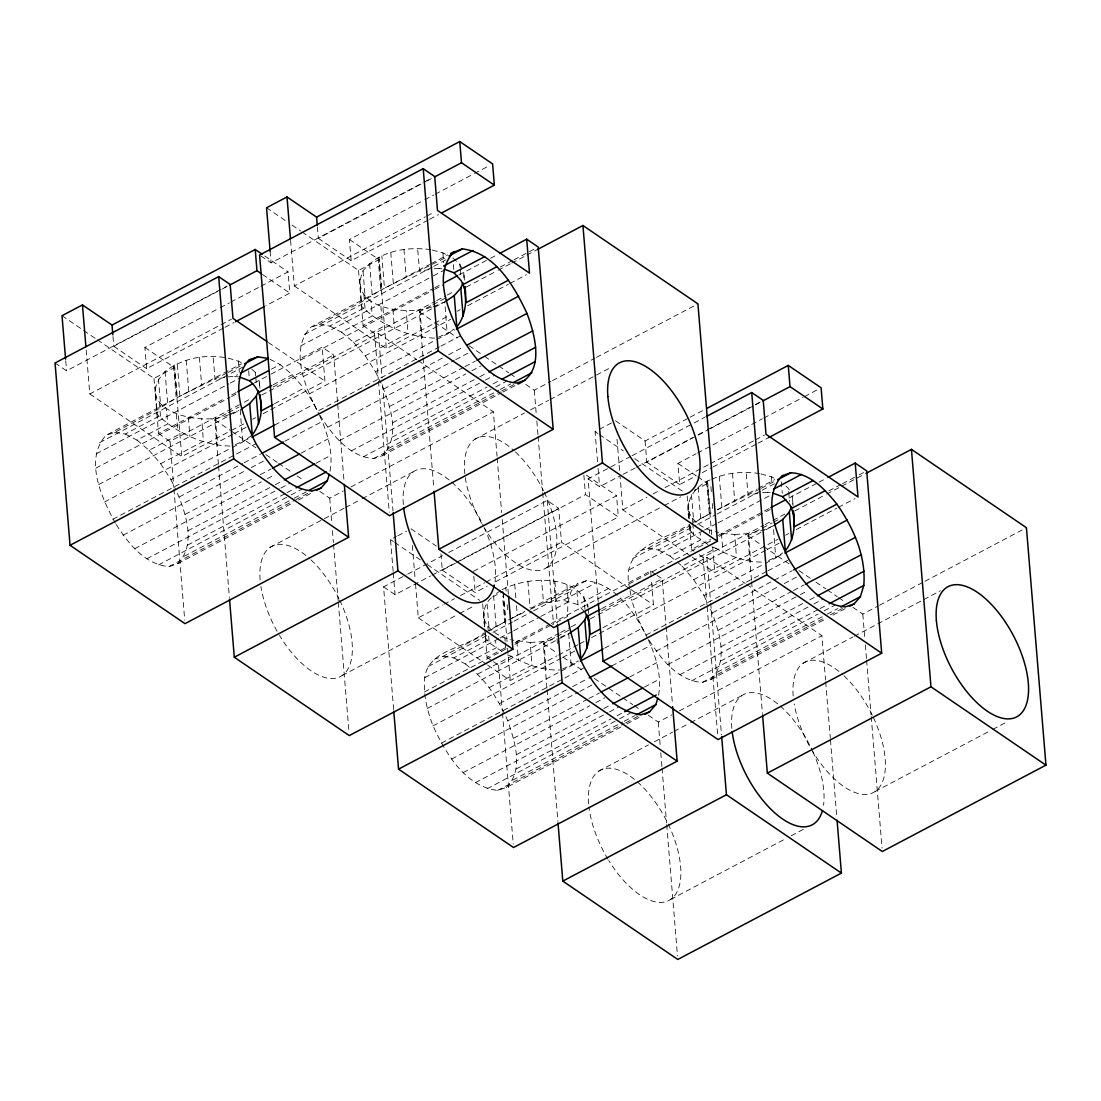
<?xml version="1.0" encoding="UTF-8"?>
<svg xmlns="http://www.w3.org/2000/svg" width="1101" height="1101" viewBox="0 0 1101 1101"><rect width="100%" height="100%" fill="white"/><g stroke="black" fill="none" stroke-linecap="round" stroke-linejoin="round"><path stroke-width="0.75" stroke-dasharray="5 3.75" d="M115.385 523.264C102.049 498.588 83.731 459.97 105.916 435.349L241.573 363.729M116.238 524.599C128.322 543.522 145.015 564.73 169.1 566.561L177.853 563.616C196.639 544.004 185.752 512.956 176.504 491.197M439.423 346.911L317.349 411.334C305.459 386.823 289.219 351.068 310.441 327.396L429.569 264.46M319.675 415.627C327.644 433.216 333.837 453.433 329.763 472.742M319.923 415.311C332.172 434.689 348.989 456.695 373.638 458.608L382.391 455.663C400.929 436.546 390.483 406.131 381.73 384.676M620.909 727.032L506.364 787.49L497.611 790.422C464.76 786.458 445.767 753.125 433.01 725.889C427.202 710.53 423.018 694.249 424.711 677.721C428.399 649.163 465.709 648.53 483.779 633.034M506.364 787.49C524.145 769.792 514.883 741.413 507.781 720.825C499.414 702.011 488.679 683.487 472.756 670.082M647.498 638.057C635.126 613.243 616.354 584.012 586.351 580.709L577.598 583.654L571.295 590.962L567.882 602.151L567.579 616.45L552.509 624.405M629.786 588.994C619.271 546.688 661.316 541.981 689.818 524.282M648.186 639.502C656.155 657.091 662.348 677.308 658.274 696.616M649.287 640.521C661.371 659.43 678.065 680.652 702.149 682.469L710.902 679.537C729.44 660.421 718.994 629.992 710.241 608.55M501.918 651.517L489.202 642.723L485.61 638.153L485.72 633.681L443.166 656.279L434.427 659.224M707.888 544.5L693.74 534.769L690.148 530.2L690.258 525.727L647.705 548.326L638.952 551.271M228.513 414.719C202.171 427.766 129.161 409.751 165.054 371.464C186.647 354.907 218.039 351.907 242.619 363.027M431.413 307.138C407.494 315.946 346.87 308.817 363 270.956C378.565 250.725 407.012 246.363 430.904 249.666M484.688 626.909C483.256 616.753 482.486 604.986 491.363 597.829M689.226 518.956C684.106 502.111 694.456 485.761 710.365 479.83M173.531 365.807L176.215 398.053L157.209 409.806L114.655 432.404L105.916 435.349M378.07 257.854L380.753 290.1L361.747 301.853L319.194 324.451L310.441 327.396M232.242 447.501L242.702 442.01L250.904 435.941M436.78 339.548L447.24 334.043L454.08 328.993M499.469 703.553L571.213 665.871L578.053 660.82M765.291 563.409L775.751 557.918L782.591 552.867M502.056 589.682C527.462 576.401 578.135 573.181 588.003 607.091M500.638 590.631L493.565 595.338L496.138 626.73L489.284 630.914L486.972 602.784M695.199 522.122L709.264 513.961L706.581 481.729M496.138 626.73L504.726 621.914L502.606 596.467M274.479 403.764L303.821 388.185L314.129 404.108L318.987 414.182M235.449 444.57L250.299 437.978M274.617 425.069L314.129 404.108M438.528 337.126L454.837 330.025M485.28 632.235L524.971 611.289M691.318 523.484L712.966 512.02M602.99 627.639L632.332 612.06M562.515 668.954L578.809 661.839M604.642 648.131L642.64 627.983M768.498 560.492L783.348 553.886M55.05 362.986L66.542 370.831L227.164 286.054M260.868 255.914L271.08 262.878L422.66 182.876M424.16 182.078L431.702 178.101M112.976 336.479L113.775 346.264L220.778 289.783M222.292 288.985L226.806 286.604M317.377 226.889L318.313 238.311L425.316 181.83M426.83 181.032L432.858 177.853M223.489 328.084L146.626 368.656L144.892 347.448L218.741 308.473M220.241 307.674L229.283 302.913M230.797 302.114L259.423 287.003M260.937 286.205L288.063 271.878L289.811 293.086L265.699 305.803M428.028 220.131L351.164 260.703L349.43 239.495L423.266 200.52M424.78 199.721L433.822 194.96M435.335 194.161L473.003 174.275M474.517 173.476L489.587 165.522M86.181 350.008L89.787 393.952L231.458 319.18M290.581 240.39L294.325 285.999L425.44 216.787M426.954 215.989L434.482 212.011M225.003 327.286L234.045 322.51M429.541 219.333L438.583 214.557M97.397 339.824L154.002 378.4L174.453 367.596L181.775 456.626L229.999 431.179M301.935 231.871L358.541 270.447L378.992 259.643L386.313 348.673L433.037 324.024M99.613 442.657L242.784 367.101M304.151 334.704L432.253 267.089M433.766 266.304L447.323 259.134M114.655 432.404L125.266 434.042L159.094 416.178C177.949 433.89 204.965 445.616 231.1 446.098M227.948 376.886L234.609 376.322L237.555 374.767M319.194 324.451L329.805 326.089L363.633 308.225C382.487 325.937 409.503 337.663 435.624 338.145M434.152 268.782L439.148 268.369L442.093 266.814M96.2 453.846L228.815 383.85M230.329 383.052L239.371 378.276M300.724 345.893L431.853 276.695M433.354 275.897L443.909 270.323M125.266 434.042L137.006 440.125L167.682 423.94L166.457 409.09M271.41 369.193L280.177 364.555L292.247 374.698L303.821 388.185M329.805 326.089L341.544 332.172L372.221 315.987L370.996 301.137M154.002 378.4L158.53 433.505L225.705 398.053M231.733 394.874L236.261 392.493M254.345 382.942L269.415 374.987M270.915 374.189L322.166 347.145L333.658 354.976L337.58 402.691M358.541 270.447L363.069 325.552L433.257 288.517M434.757 287.719L442.299 283.741M458.883 274.989L489.023 259.079M490.523 258.281L498.065 254.303M95.883 468.145L230.026 397.351M231.527 396.553L239.068 392.575M300.422 360.192L433.051 290.182M434.565 289.398L443.607 284.622M137.006 440.125L149.075 450.268L182.904 432.404M273.131 384.786L292.247 374.698M341.544 332.172L353.614 342.315L387.442 324.451M158.53 433.505L170.036 441.35L242.757 402.966M244.271 402.168L248.812 399.759M273.048 386.974L333.658 354.976M363.069 325.552L374.56 333.397L435.17 301.413M436.684 300.601L445.781 295.811M447.295 295.013L454.864 291.008M500.322 267.02L512.433 260.62M513.947 259.822L535.169 248.633M218.425 464.223L214.778 419.811L226.889 413.412M228.416 412.614L239.013 407.012M261.749 395.025L267.804 391.818M269.318 391.02L378.4 333.452L416.728 359.573M422.963 356.27L419.316 311.858L431.427 305.459M432.941 304.66L445.065 298.261M466.274 287.072L496.579 271.08M498.092 270.282L510.217 263.882M511.731 263.084L525.37 255.886M526.884 255.088L537.494 249.487M98.718 484.564L231.348 414.568M232.848 413.77L241.89 409.008M303.257 376.611L446.428 301.055M231.513 430.381L245.069 423.224M252.611 419.247L255.625 417.651M263.153 413.673L269.181 410.494M270.695 409.696L324.946 381.07L322.166 347.145M434.537 323.226L448.107 316.07M457.149 311.294L460.163 309.698M467.691 305.72L508.387 284.251M509.887 283.452L526.471 274.7M104.485 502.015L232.6 434.4M234.1 433.601L247.67 426.445M309.023 394.062L450.694 319.29M112.811 519.287L255.982 443.717M440.937 346.113L460.521 335.764M179.27 496.95L242.564 463.535M244.078 462.75L260.662 453.997M284.774 441.267L322.442 421.38M383.809 388.997L442.588 357.976M448.616 354.783L463.686 346.843M123.106 535.21L245.193 470.788M251.221 467.595L266.291 459.64M327.644 427.257L454.245 360.44M455.759 359.642L470.829 351.687M185.037 514.401L254.372 477.806M260.4 474.627L270.942 469.054M301.096 453.144L328.222 438.831M389.575 406.434L463.425 367.459M464.939 366.674L475.481 361.1M134.694 548.697L261.295 481.88M267.323 478.701L274.851 474.724M339.232 440.744L465.819 373.927M471.847 370.748L480.903 365.972M187.872 530.82L273.777 485.486M275.291 484.688L282.819 480.71M315.973 463.218L331.043 455.264M392.41 422.867L478.316 377.533M479.816 376.735L487.358 372.757M146.763 558.84L279.393 488.83M280.893 488.046L289.935 483.27M351.302 450.887L483.917 380.877M485.431 380.093L494.473 375.317M187.569 545.119L285.531 493.413M287.044 492.615L294.573 488.638M392.107 437.166L487.055 387.057M493.083 383.864L499.111 380.685M158.503 564.923L289.618 495.725M291.118 494.927L301.674 489.353M363.041 456.97L494.156 387.772M495.656 386.974L506.212 381.4M184.156 556.308L292.66 499.028M294.173 498.23L306.229 491.872M388.694 448.355L498.712 390.277M500.212 389.479L510.768 383.919M169.1 566.561L294.187 500.528M295.701 499.744L312.285 490.991M373.638 458.608L500.239 391.791M501.739 390.993L515.309 383.836M177.853 563.616L292.398 503.157M298.426 499.978L311.982 492.821M382.391 455.663L501.45 392.823M502.964 392.025L515.02 385.667M319.813 491.39L329.75 498.161L343.388 490.977M350.971 486.972L493.386 411.802L497.033 456.213M525.769 384.414L534.288 390.208L550.954 381.414M552.468 380.616L594.898 358.224M596.412 357.426L697.924 303.848M270.172 547.293L344.007 508.304M345.521 507.52L360.591 499.565M362.105 498.767L413.343 471.723M474.696 439.327L524.434 413.081M530.462 409.902L548.546 400.351M550.06 399.567L611.853 366.95M393.14 571.323L390.525 539.586L396.374 536.504M397.833 535.733L406.599 531.109M597.54 461.691L595.063 431.633L614.055 421.6M615.514 420.83L645.09 440.978L688.786 417.912M690.299 417.114L705.369 409.159M393.649 709.539L383.561 586.861L406.283 574.873M407.797 574.075L442.643 555.675M448.713 552.482L547.197 500.501L558.689 508.332L561.482 542.256L629.4 588.54M598.187 601.586L588.099 478.907L609.307 467.719M610.821 466.92L630.515 456.516M632.029 455.718L692.639 423.734M694.153 422.935L704.764 417.334M383.561 586.861L395.053 594.705L430.587 575.947M432.087 575.149L454.699 563.217M456.199 562.432L558.689 508.332M588.099 478.907L599.591 486.738L620.056 475.949L622.836 509.859L690.767 556.156M623.07 474.352L635.126 467.994M636.626 467.196L692.391 437.771M698.419 434.592L705.961 430.615M707.461 429.817L749.657 407.535M755.685 404.356L761.713 401.177M440.95 553.831L442.285 570.139L458.869 561.386M460.369 560.588L585.471 494.569L618.322 516.961L493.22 582.98M645.09 440.978L646.824 462.186L696.561 435.927M698.075 435.143L708.617 429.569M710.131 428.771L753.827 405.705M755.341 404.907L761.369 401.727M473.402 571.323L616.574 495.753L618.322 516.961M677.941 463.37L696.245 475.838L679.675 484.564L677.941 463.37L696.025 453.818M697.525 453.034L762.332 418.82M763.846 418.036L803.028 397.351M804.528 396.553L819.598 388.598M415.517 583.902L418.297 617.826L442.409 605.096M443.923 604.298L454.465 598.724M460.507 595.545L484.619 582.814M486.119 582.03L561.482 542.256M622.836 509.859L646.948 497.143M652.976 493.964L659.004 490.771M665.032 487.592L708.741 464.526M710.255 463.727L753.951 440.661M755.465 439.863L764.507 435.088M442.285 570.139L475.137 592.517L487.192 586.159M702.287 472.632L711.329 467.87M712.829 467.072L756.538 444.006M758.052 443.208L768.594 437.634M342.108 675.546L458.154 614.303M459.668 613.505L474.737 605.55M546.646 567.593L662.692 506.35M664.206 505.552L680.776 496.799M492.739 596.866L502.964 591.471M694.359 490.454L707.503 483.518L711.755 535.292M428.124 666.532L486.903 635.511M492.931 632.332L512.515 621.996M514.029 621.198L532.113 611.647M533.627 610.849L571.295 590.962M632.662 558.579L695.956 525.177M697.47 524.379L715.554 514.828M717.054 514.029L760.763 490.963M762.277 490.179L775.833 483.009M443.166 656.279L453.777 657.916L487.605 640.053M530.2 609.335L543.564 603.155L563.12 600.196L596.948 582.346M647.705 548.326L658.315 549.963L692.144 532.1M762.663 492.656L767.658 492.243L770.604 490.688M424.711 677.721L498.56 638.745M500.06 637.947L512.116 631.589M513.63 630.79L539.242 617.262M540.756 616.464L567.882 602.151M629.235 569.768L703.085 530.792M704.599 529.994L716.655 523.636M718.155 522.837L772.42 494.198M453.777 657.916L465.517 663.999L496.193 647.801L495.656 641.209M608.688 588.429L578.011 604.628L563.12 600.196M658.315 549.963L670.055 556.046L700.731 539.848L700.195 533.256M484.701 628.988L487.041 657.38L506.033 647.36M515.034 642.612L549.702 624.308M551.202 623.524L650.677 571.02L655.783 574.502M689.653 526.044L691.579 549.427L710.572 539.407M718.058 535.458L769.296 508.401M788.894 498.065L817.534 482.954M819.034 482.155L825.062 478.976M424.408 692.006L507.286 648.269M514.828 644.291L550.995 625.189M628.932 584.053L711.824 540.316M719.366 536.338L772.118 508.497M477.586 674.129L511.415 656.279C525.948 664.426 542.724 670.674 559.611 669.972M601.641 608.66L620.758 598.572M677.294 562.129L682.125 566.175L715.953 548.326C730.486 556.473 747.262 562.721 764.135 562.019M493.427 661.742L498.547 665.224L559.143 633.226M560.657 632.428L569.754 627.639M571.268 626.841L578.837 622.836M601.573 610.835L662.169 578.851L665.954 624.859M699.245 554.656L703.071 557.271L763.681 525.273M765.195 524.475L784.889 514.084M828.833 490.895L840.944 484.495M842.471 483.697L857.61 475.701M859.124 474.903L863.679 472.494M546.936 688.097L543.288 643.686L555.413 637.286M556.927 636.488L572.066 628.492M590.26 618.9L706.911 557.326L745.239 583.434M751.474 580.144L747.827 535.733L772.062 522.934M773.576 522.135L779.646 518.943M794.784 510.947L825.089 494.955M826.603 494.143L840.242 486.959M841.756 486.147L864.478 474.159M427.229 708.438L558.345 639.241M559.859 638.442L570.401 632.869M766.434 571.57L645.86 635.208L637.534 617.936L631.768 600.485L764.397 530.489M765.897 529.691L774.939 524.916M487.647 665.073L510.286 680.501L557.01 655.852M558.51 655.054L572.08 647.897M573.58 647.099L578.108 644.704M579.608 643.92L585.636 640.727M591.664 637.548L653.457 604.931L651.365 579.498M692.185 557.12L714.824 572.548L778.118 539.146M785.66 535.169L788.674 533.572M796.202 529.595L836.898 508.125M838.398 507.327L854.982 498.574M433.01 725.889L561.111 658.274M562.611 657.476L576.181 650.319M637.534 617.936L765.649 550.321M767.149 549.523L779.205 543.165M441.322 743.161L563.395 678.725M564.909 677.941L584.493 667.591M767.934 570.772L789.032 559.638M507.781 720.825L566.561 689.804M572.589 686.611L587.659 678.656M611.771 665.94L650.952 645.255M712.319 612.872L792.197 570.703M451.616 759.084L578.218 692.268M579.732 691.469L594.801 683.515M656.155 651.131L778.242 586.695M784.27 583.516L799.34 575.562M513.548 738.262L587.397 699.286M588.911 698.488L599.453 692.928M629.607 677.019L656.733 662.706M718.086 630.309L791.936 591.333M793.449 590.535L803.991 584.975M463.204 772.572L589.806 705.755M595.834 702.576L604.876 697.8M667.743 664.619L798.858 595.421M800.372 594.623L807.9 590.645M516.383 754.694L602.288 709.361M603.802 708.562L611.33 704.585M644.484 687.079L659.554 679.124M720.921 646.741L803.813 602.99M809.841 599.811L815.869 596.632M475.274 782.715L607.903 712.705M609.404 711.92L618.445 707.145M679.812 674.762L807.914 607.146M813.942 603.954L822.984 599.192M516.08 768.993L611.027 718.884M617.055 715.691L623.083 712.512M720.618 661.04L818.58 609.335M820.08 608.536L827.622 604.559M487.014 788.798L618.129 719.6M619.629 718.802L630.185 713.228M691.552 680.845L818.139 614.028M824.167 610.849L834.723 605.275M512.667 780.169L622.684 722.105M624.184 721.306L634.74 715.746M717.205 672.216L825.709 614.95M827.223 614.152L837.765 608.592M497.611 790.422L624.212 723.605M625.726 722.82L639.282 715.65M702.149 682.469L824.222 618.046M830.25 614.867L845.32 606.912M626.937 723.852L640.493 716.696M710.902 679.537L825.447 619.079M832.975 615.101L846.545 607.945M648.324 715.265L658.26 722.036L671.899 714.838M679.482 710.847L821.897 635.676L825.544 680.088M852.862 607.312L862.799 614.083L877.951 606.087M879.465 605.289L923.409 582.099M924.923 581.3L1026.435 527.723M598.683 771.154L648.406 744.909M654.434 741.73L672.532 732.179M674.032 731.381L689.102 723.426M690.616 722.641L741.854 695.598M803.207 663.201L852.945 636.956M854.459 636.158L922.28 600.362M923.78 599.563L940.364 590.824M670.619 899.421L785.164 838.962M791.192 835.783L804.748 828.626M875.157 791.468L991.203 730.224M992.717 729.426L1007.787 721.472M431.069 263.676L447.612 254.992M444.666 258.171L384.455 288.145L381.854 255.955M226.861 373.088L179.917 396.099L177.316 363.908M228.334 372.317L240.128 366.124M353.614 342.315L365.188 355.802L407.962 333.355L406.214 310.647M149.075 450.268L160.65 463.755L203.424 441.308L201.676 418.6M365.188 355.802L375.482 371.725L435.28 340.333M160.65 463.755L170.958 479.678L230.742 448.286M717.48 509.653L756.566 489.119M758.08 488.335L774.622 479.651M530.985 608.124L577.598 583.654M759.91 489.009L717.412 509.804M761.383 488.238L774.664 481.275M586.351 580.709L543.564 603.155L541.582 580.282M682.125 566.175L693.699 579.676L736.473 557.23L734.725 534.522L721.416 533.311L715.416 531.7M489.161 687.63L531.948 665.183L530.187 642.475L512.378 640.053M693.699 579.676L703.993 595.6L763.791 564.207M511.387 618.501L525.906 611.399M433.051 306.766L444.763 301.935L447.24 334.043M229.971 414.114L238.752 410.494M711.852 479.224C726.66 472.522 743.45 471.256 759.415 473.526M734.725 534.522L748.419 533.613L761.562 530.641L773.274 525.81L775.751 557.918M530.187 642.475L543.88 641.566L555.386 638.965M429.266 269.525L419.591 271.328L417.609 248.454M224.728 377.478L215.053 379.281L213.071 356.407M757.777 493.399L748.102 495.202L746.12 472.329M439.148 268.369L441.707 268.782M234.609 376.322L238.435 376.941M767.658 492.243L770.218 492.656M432.404 250.065L442.919 252.9L449.992 256.519M760.915 473.939L771.429 476.774L778.503 480.394M688.565 510.933C692.391 521.86 703.126 528.576 713.916 531.288M484.027 618.886C488.046 630.35 499.551 637.052 510.878 639.653M712.044 546.853L715.953 548.326M507.506 654.806L511.415 656.279M269.91 359.229L280.177 364.555M349.43 239.495L378.992 259.643M697.649 476.802L707.503 483.518M318.313 238.311L351.164 260.703M646.824 462.186L679.675 484.564M266.552 207.759L286.37 221.26M292.026 225.113L300.518 230.907M419.316 311.858L433.505 321.533M434.923 322.497L457.631 337.979M468.998 345.714L483.188 355.389M484.605 356.352L497.377 365.064M498.808 366.027L508.745 372.799M510.162 373.776L517.25 378.606M595.063 431.633L597.898 433.56M599.316 434.523L623.372 450.915M634.685 458.635L684.216 492.381M747.827 535.733L762.016 545.408M763.433 546.371L788.99 563.781M798.927 570.552L810.281 578.3M815.965 582.168L825.901 588.939M827.319 589.902L837.255 596.673M838.673 597.637L844.343 601.504M264.791 256.024L288.063 271.878M418.146 360.536L493.386 411.802M586.461 475.233L616.574 495.753M746.657 584.411L821.897 635.676M691.579 549.427L694.139 551.174M294.325 285.999L386.313 348.673M262.423 274.424L289.811 293.086M657.063 575.369L662.169 578.851M268.341 342.494L324.946 381.07M630.818 589.503L653.457 604.931M144.892 347.448L174.453 367.596M410.976 528.783L436.326 546.055M113.775 346.264L146.626 368.656M62.014 315.712L95.98 338.86M214.778 419.811L230.384 430.45M231.802 431.427L255.941 447.859M265.878 454.63L277.232 462.379M278.649 463.342L291.421 472.054M297.105 475.921L304.206 480.752M390.525 539.586L393.36 541.513M394.777 542.476L420.252 559.831M427.326 564.662L479.678 600.334M543.288 643.686L557.478 653.361M563.161 657.228L583.035 670.77M594.389 678.505L621.363 696.892M622.781 697.855L632.717 704.626M634.135 705.59L641.236 710.434M487.041 657.38L492.147 660.861M89.787 393.952L181.775 456.626M418.297 617.826L486.229 664.109M670.055 556.046L676.083 561.111M465.517 663.999L471.545 669.064M786.059 486.188L788.44 488.362L790.738 492.904M452.814 257.964L459.915 264.488L462.227 269.029M251.826 369.179L255.391 372.441L257.689 376.982M363.633 308.225L361.637 306.326L359.752 278.993M159.094 416.178L157.099 414.279L155.213 386.946M584.204 611.468L578.011 604.628L576.786 589.792M703.993 595.6L707.461 602.798M375.482 371.725L381.029 383.231M170.958 479.678L175.802 489.752M630.075 590.631L631.768 600.485M707.571 481.041L710.379 513.369M688.263 502.868L689.68 519.19M503.322 592.393L505.841 621.322M483.724 610.821L485.142 627.157M379.061 257.166L381.868 289.494M174.522 365.119L177.33 397.447M862.799 614.083L864.767 638.002M865.331 644.828L866.459 658.494M866.597 660.201L871.084 714.866M871.221 716.572L882.039 848.087M825.681 681.794L830.319 738.165M830.457 739.872L836.774 816.722M793.064 505.552L792.266 495.918L792.569 503.983M788.701 491.624L789.5 501.395M781.325 481.839L782.274 493.372M771.429 476.774L772.104 484.922M748.419 533.613L750.731 561.744M751.611 581.851L762.429 713.365M732.426 473.237L734.739 501.382M719.27 476.21L721.857 507.602M721.416 533.311L722.999 552.578M712.732 547.114L714.824 572.548M709.402 530.076L709.677 533.324M706.911 557.326L710.572 601.724M710.709 603.444L721.513 734.959M698.103 487.385L700.676 518.777M703.071 557.271L706.993 604.972M707.145 606.679L717.783 736.156M691.511 494.831L693.685 521.31M692.405 518.488L692.667 521.736M692.804 523.374L693.74 534.769M689.749 525.383L690.148 530.2M687.189 495.987L689.102 519.369M666.091 626.565L672.532 704.929M650.677 571.02L651.228 577.805M658.26 722.036L660.228 745.955M660.793 752.781L661.921 766.447M662.059 768.154L666.545 822.819M666.697 824.525L677.5 956.04M617.028 439.203L619.78 472.604M598.091 468.379L599.591 486.738M583.86 474.999L585.471 494.569M588.127 608.688L588.526 613.505M583.902 596.315L584.961 609.348M566.891 584.727L568.226 601.008M554.876 581.493L556.459 600.747M547.197 500.501L557.271 623.166M557.436 643.548L557.023 638.594L568.735 633.763L571.213 665.871M534.288 390.208L536.256 414.127M536.82 420.954L537.935 434.62M538.086 436.326L542.573 490.991M542.71 492.697L553.528 624.212M543.88 641.566L546.192 669.697M547.073 689.804L557.89 821.318M527.888 581.19L530.063 607.669M514.731 584.163L515.956 599.027M516.507 605.646L517.319 615.555M516.878 641.264L518.461 660.531M497.17 457.92L501.671 512.584M502.235 519.411L508.414 594.568M503.102 593.136L507.079 641.58M507.63 648.283L510.286 680.501M504.864 638.029L505.139 641.277M505.276 642.915L505.813 649.425M498.547 665.224L502.317 711.218M502.469 712.925L513.245 844.109M464.416 280.081L463.755 272.043L464.058 280.122M459.915 264.488L460.19 267.749M460.328 269.373L460.865 275.883M487.867 626.441L488.128 629.689M488.665 636.213L489.202 642.723M485.211 633.336L485.61 638.153M482.651 603.94L484.578 627.322M453.351 264.557L453.763 269.497M473.802 576.222L475.137 592.517M442.919 252.9L443.717 262.671M419.908 309.739L422.22 337.869M423.101 357.976L433.78 487.784M403.916 249.363L406.228 277.507M390.759 252.335L393.346 283.728M392.906 309.45L394.488 328.704M412.352 545.49L415.105 578.892M380.891 306.202L382.24 322.483M378.4 333.452L382.061 377.863M382.611 384.689L393.002 511.084M369.592 263.511L372.166 294.903M374.56 333.397L378.345 379.391M378.483 381.097L389.272 512.282M393.277 572.988L395.053 594.705M363 270.956L365.312 299.1M363.894 294.614L365.229 310.895M337.718 404.397L344.021 481.054M329.75 498.161L331.855 523.787M332.419 530.627L333.41 542.573M333.548 544.279L338.186 600.651M338.324 602.357L348.989 732.165M270.117 251.179L271.08 262.878M259.877 388.034L259.217 379.996L259.519 388.075M255.391 372.441L255.652 375.702M255.79 377.326L256.45 385.474M248.688 370.858L249.225 377.45M238.38 360.853L239.316 372.248M215.369 417.692L217.681 445.822M218.562 465.929L229.38 597.444M199.377 357.316L201.689 385.46M186.22 360.288L188.808 391.681M188.367 417.403L189.95 436.657M176.353 414.155L177.701 430.436M165.054 371.464L167.627 402.856M170.036 441.35L173.807 487.344M173.944 489.05L184.734 620.235M158.461 378.909L160.774 407.053M159.356 402.567L160.691 418.848M65.73 360.811L66.542 370.831M710.916 486.601L711.452 493.386M712.278 503.542L712.829 510.327M505.827 587.783L506.102 591.168M507.189 604.724L507.878 613.188M240.224 409.889L242.702 442.01M587.728 603.871L587.851 607.105M544.197 492.202A73.616 35.012 62.2 0 1 546 568.02A73.616 35.012 62.2 0 1 484.839 528.769M481.605 523.278A73.616 35.012 62.2 0 1 467.705 448.093A73.616 35.012 62.2 0 1 514.263 450.832M515.474 451.933A73.616 35.012 62.2 0 1 543.481 490.743M403.324 504.506A73.616 35.012 62.2 0 1 450.474 481.096M451.699 482.142A73.616 35.012 62.2 0 1 483.518 526.044M484.192 527.489A73.616 35.012 62.2 0 1 494.996 581.493M339.659 600.155A73.616 35.012 62.2 0 1 341.131 676.165A73.616 35.012 62.2 0 1 279.475 635.36M277.067 631.231A73.616 35.012 62.2 0 1 260.909 586.448M260.139 580.076A73.616 35.012 62.2 0 1 309.739 558.785M310.936 559.886A73.616 35.012 62.2 0 1 338.943 598.696M873.396 717.522A73.616 35.012 62.2 0 1 860.844 794.096A73.616 35.012 62.2 0 1 794.22 704.007M793.188 695.997A73.616 35.012 62.2 0 1 842.774 674.693M843.985 675.808A73.616 35.012 62.2 0 1 872.708 716.077M731.835 728.38A73.616 35.012 62.2 0 1 778.985 704.97M780.21 706.002A73.616 35.012 62.2 0 1 812.029 749.905M812.703 751.364A73.616 35.012 62.2 0 1 823.507 805.354M668.169 824.03A73.616 35.012 62.2 0 1 669.972 899.847A73.616 35.012 62.2 0 1 608.812 860.597M607.986 859.234A73.616 35.012 62.2 0 1 588.98 807.074M588.663 803.95A73.616 35.012 62.2 0 1 614.785 768.897A73.616 35.012 62.2 0 1 667.454 822.571"/><path stroke-width="1.5" d="M518.034 384.07C545.422 372.097 535.058 335.034 526.98 313.427C514.222 286.191 495.23 252.858 462.365 248.881L450.612 253.409M863.79 585.471C866.226 556.06 853.358 527.709 836.87 504.107C825.186 489.711 810.735 473.664 790.89 472.756L782.137 475.701C760.901 499.372 777.141 535.127 789.032 559.638C801.913 580.241 818.938 604.738 845.32 606.912L854.073 603.967L860.376 596.659L863.79 585.471L829.136 603.761M258.446 390.745L256.272 396.099L249.693 403.544L252.267 434.923C263.951 419.481 265.726 393.855 249.5 380.753L239.715 377.134M462.97 282.792L460.81 288.145L454.231 295.591L456.805 326.969C465.984 315.547 466.728 300.463 464.952 286.494M586.957 614.619L584.782 619.973L578.204 627.419L580.778 658.797C589.517 647.828 590.783 633.392 589.049 619.932M791.495 506.666L789.321 512.02L782.742 519.466L785.316 550.844C794.055 539.875 795.321 525.438 793.587 511.979M316.51 490.427L321.024 488.046L327.327 480.738L329.282 474.338M645.021 714.301L649.535 711.92L655.838 704.612L657.792 698.213M453.626 251.826C432.39 275.498 448.63 311.253 460.521 335.764C473.402 356.366 490.413 380.863 516.809 383.038L525.562 380.093M241.573 408.98L249.693 403.544M446.111 301.027L454.231 295.591M570.084 632.855L578.204 627.419M774.622 524.902L782.742 519.466M273.02 404.549L261.281 410.783L260.029 394.557M508.359 280.232L465.819 302.83L464.567 286.604M251.826 437.166L274.617 425.069M456.365 329.213L518.667 296.155M600.059 629.194L589.792 634.658L588.416 616.808M836.87 504.107L794.33 526.705L793.078 510.479M580.337 661.04L603.128 648.943M784.875 553.087L847.178 520.03M112.839 334.842L112.041 325.07L82.465 304.922L62.014 315.712L65.592 359.132M317.239 225.265L316.579 217.117L287.003 196.969L266.552 207.759L270.117 251.179M112.041 325.07L255.212 249.5L262.052 254.166M316.579 217.117L459.75 141.547L492.601 163.925L494.349 185.133L441.597 212.975M266.924 341.53L232.972 318.382L230.178 284.457L218.686 276.626L55.05 362.986L70.037 545.298L185.023 623.648L348.645 537.288L344.31 484.468M526.691 239.192L529.485 273.117L437.496 210.429L434.716 176.504L423.211 168.673L259.588 255.033L274.576 437.345L389.548 515.695L553.184 429.335L538.196 247.023L526.691 239.192L499.565 253.505M229.82 285.008L256.96 270.695L261.061 273.488M434.358 177.055L461.498 162.742L494.349 185.133M235.545 321.712L264.185 306.601M240.5 373.225L268.438 358.472L257.84 356.848L249.087 359.779C227.852 383.451 244.105 419.206 255.982 443.717C268.864 464.319 285.888 488.816 312.285 490.991L321.024 488.046M443.565 266.043L472.976 250.519M249.5 380.753L268.493 370.734M444.254 269.181L454.039 272.8L484.715 256.602M237.761 391.695L252.831 383.74M443.799 282.943L457.369 275.787M258.418 392.548L271.658 385.556M465.338 291.311L462.957 284.595L496.785 266.745M537.494 249.487L582.938 225.499L697.924 303.848L717.439 541.265L553.803 627.625L438.831 549.275L434.055 491.197M70.037 545.298L233.673 458.924L348.645 537.288M274.576 437.345L438.198 350.971L553.184 429.335M262.162 453.199L283.26 442.065M466.7 345.246L526.98 313.427M272.456 468.255L299.582 453.942M476.994 360.302L532.76 330.878M284.333 479.912L314.473 464.003M488.872 371.959L535.581 347.297M296.086 487.853L326.226 471.944M502.125 379.102L535.279 361.596M309.243 490.275L327.327 480.738M513.782 382.322L531.866 372.785M234.293 657.228L397.929 570.869L512.901 649.218L349.278 735.578L234.293 657.228L229.517 599.15M438.831 549.275L602.453 462.915L717.439 541.265M706.87 408.375L788.261 365.422L821.112 387.8L822.86 408.994L768.594 437.634M706.278 416.536L751.722 392.548L763.227 400.379L766.007 434.303L857.996 496.978L855.202 463.067L828.076 477.38M762.869 400.929L790.009 386.616L822.86 408.994M773.549 489.133L801.487 474.393M772.764 493.055L782.55 496.675L813.226 480.476M770.81 507.616L785.88 499.661M589.324 623.138L586.929 616.422L600.169 609.431M793.849 515.185L791.468 508.469L825.296 490.619M866.005 473.361L911.449 449.373L1026.435 527.723L1045.95 765.14L882.314 851.5L767.342 773.15L762.566 715.072M398.548 769.159L562.184 682.799L677.156 761.163L513.534 847.522L398.548 769.159L393.786 711.232M603.087 661.206L766.709 574.846L881.695 653.21L718.058 739.569L603.087 661.206L598.325 603.279M589.173 677.872L611.771 665.94M793.697 569.919L855.491 537.302M600.967 692.13L628.093 677.817M805.505 584.177L861.271 554.739M612.844 703.787L642.984 687.877M817.382 595.834L864.092 571.171M624.597 711.714L656.237 695.02M636.24 714.948L655.838 704.612M840.779 606.995L860.376 596.659M849.559 606.348L854.073 603.967M562.804 881.103L726.44 794.743L841.412 873.093L677.789 959.453L562.804 881.103L558.028 823.025M767.342 773.15L930.964 686.79L1045.95 765.14M449.098 255.845L462.365 248.881M244.56 363.798L257.84 356.848M777.609 479.719L790.89 472.756M649.535 711.92L640.796 714.866C599.082 708.37 574.557 657.352 568.144 619.725M855.202 463.067L866.707 470.898L881.695 653.21M782.55 496.675L789.775 504.643L791.468 508.469M454.039 272.8L461.264 280.769L462.957 284.595M585.237 612.596L586.929 616.422M911.449 449.373L930.964 686.79M837.063 820.149L841.412 873.093M788.261 365.422L790.009 386.616M789.321 512.02L791.633 540.151M751.722 392.548L766.709 574.846M721.664 736.665L726.44 794.743M672.67 706.636L677.156 761.163M582.938 225.499L602.453 462.915M584.782 619.973L587.094 648.104M557.423 624.873L562.184 682.799M508.552 596.274L512.901 649.218M459.75 141.547L461.498 162.742M460.81 288.145L463.122 316.276M423.211 168.673L438.198 350.971M393.153 512.791L397.929 570.869M287.003 196.969L290.444 238.711M255.212 249.5L256.96 270.695M256.272 396.099L258.584 424.229M218.686 276.626L233.673 458.924M82.465 304.922L85.906 346.664M494.335 585.03A73.616 35.012 62.2 0 1 447.625 590.164A73.616 35.012 62.2 0 1 403.64 507.644M822.419 810.584A73.616 35.012 62.2 0 1 775.269 813.295A73.616 35.012 62.2 0 1 732.151 731.518M607.862 396.553A73.616 35.012 62.2 0 0 681.065 494.968A73.616 35.012 62.2 0 0 672.615 392.162A73.616 35.012 62.2 0 0 607.862 396.553M936.373 620.427A73.616 35.012 62.2 0 0 1009.576 718.843A73.616 35.012 62.2 0 0 1001.126 616.037A73.616 35.012 62.2 0 0 936.373 620.427"/></g></svg>
